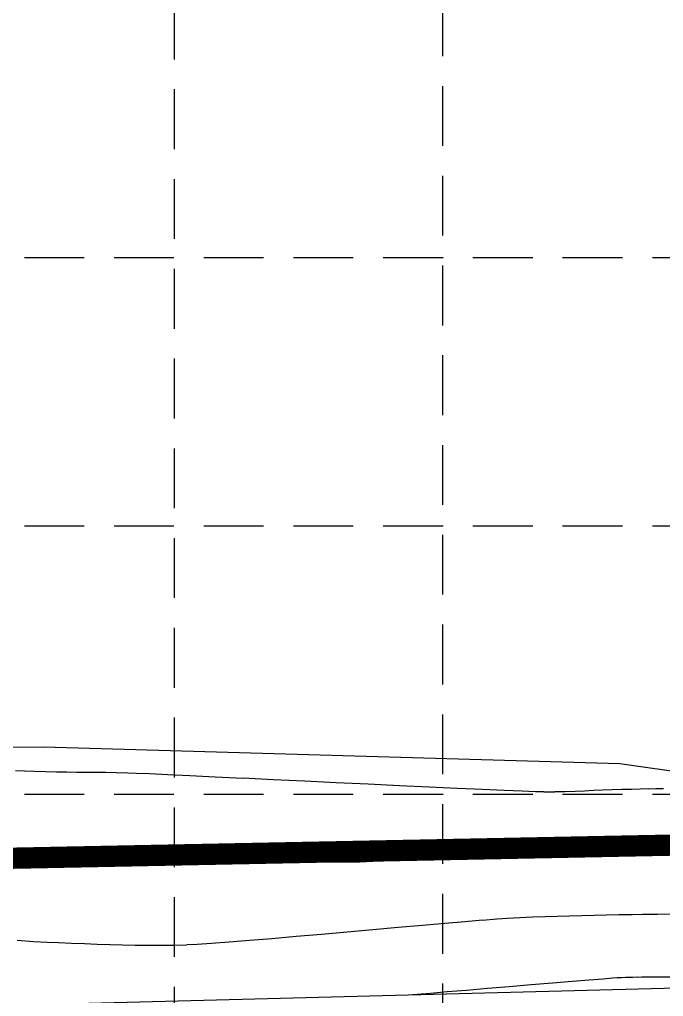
# Model space of a CAD drawing. Extents: x 5513 to 6525, y 3862 to 5479.
# Drawn here: x 6332.5 to 6393.1, y 4475 to 4566.8 of the extents above; entities that cross this region are included whole.
import ezdxf

# ---------------------------------------------------------------- set-up
doc = ezdxf.new("R2010")
doc.units = 0
doc.header["$LTSCALE"] = 50
doc.header["$MEASUREMENT"] = 0
doc.linetypes.add('DAREA', pattern=[0.45, 0.35, -0.1])
doc.linetypes.add('HIDDEN', pattern=[0.375, 0.25, -0.125])
for name, color, linetype in [('C-DRNA-E', 11, 'DAREA'), ('CONT-MJR', 6, 'Continuous'), ('CONT-MNR', 14, 'Continuous'), ('GRID', 254, 'HIDDEN'), ('SRF-FLT', 7, 'Continuous'), ('v-prop-line', 3, 'Continuous'), ('v-topo-bndy', 140, 'Continuous'), ('v-topo-break', 150, 'Continuous')]:
    doc.layers.add(name, color=color, linetype=linetype)

msp = doc.modelspace()

# ---------------------------------------------------------------- linework, layer by layer
at = {"layer": 'C-DRNA-E', "color": 7, "const_width": 2, "flags": 128}
msp.add_lwpolyline([(5728.767, 4476.01), (6423.838, 4489.799), (6414.528, 5124.611), (6036.519, 5117.287), (6006.42, 5046.806), (5930.424, 4919.404)], dxfattribs=at)
at = {"layer": 'CONT-MJR', "color": 42, "extrusion": (0.082707, -0.996574, 0), "elevation": -3933.007}
msp.add_lwpolyline([(6730.966, 705), (6728.964, 705)], dxfattribs=at)
at = {"layer": 'CONT-MJR', "color": 42, "extrusion": (0.082419, -0.996598, 0), "elevation": -3934.946}
msp.add_lwpolyline([(6731.68, 705), (6729.832, 705)], dxfattribs=at)
at = {"layer": 'CONT-MJR', "color": 42, "elevation": 705}
for points in [[(6386.071, 4476.512), (6384.462, 4476.379)], [(6389.473, 4476.756), (6389.117, 4476.742)], [(6389.811, 4476.765), (6389.473, 4476.756)], [(6390.167, 4476.771), (6389.811, 4476.765)], [(6392.111, 4476.787), (6391.028, 4476.781)], [(6393.76, 4476.794), (6392.111, 4476.787)], [(6369.89, 4475.167), (6369.049, 4475.097)], [(6371.135, 4475.27), (6369.89, 4475.167)], [(6372.703, 4475.401), (6371.135, 4475.27)], [(6374.516, 4475.553), (6372.703, 4475.401)]]:
    msp.add_lwpolyline(points, dxfattribs=at)
at = {"layer": 'CONT-MJR', "color": 42, "extrusion": (0.081179, -0.9967, 0), "elevation": -3943.321}
msp.add_lwpolyline([(6729.695, 705), (6728.393, 705)], dxfattribs=at)
at = {"layer": 'CONT-MJR', "color": 42, "extrusion": (0.079498, -0.996835, 0), "elevation": -3954.664}
msp.add_lwpolyline([(6723.944, 705), (6723.035, 705)], dxfattribs=at)
at = {"layer": 'CONT-MJR', "color": 42, "extrusion": (0.073582, -0.997289, 0), "elevation": -3994.489}
msp.add_lwpolyline([(6700.796, 705), (6700.361, 705)], dxfattribs=at)
at = {"layer": 'CONT-MJR', "color": 42, "extrusion": (0.050809, -0.998708, 0), "elevation": -4146.334}
msp.add_lwpolyline([(6608.324, 705), (6607.914, 705)], dxfattribs=at)
at = {"layer": 'CONT-MJR', "color": 42, "extrusion": (0.016478, -0.999864, 0), "elevation": -4370.868}
msp.add_lwpolyline([(6463.476, 705), (6463.066, 705)], dxfattribs=at)
at = {"layer": 'CONT-MJR', "color": 42, "extrusion": (0.006914, -0.999976, 0), "elevation": -4432.484}
msp.add_lwpolyline([(6421.829, 705), (6421.379, 705)], dxfattribs=at)
at = {"layer": 'CONT-MJR', "color": 42, "extrusion": (0.083111, -0.99654, 0), "elevation": -3930.278}
msp.add_lwpolyline([(6726.413, 705), (6724.428, 705)], dxfattribs=at)
at = {"layer": 'CONT-MJR', "color": 42, "extrusion": (0.083029, -0.996547, 0), "elevation": -3930.833}
msp.add_lwpolyline([(6728.158, 705), (6726.088, 705)], dxfattribs=at)
at = {"layer": 'CONT-MJR', "color": 42, "extrusion": (0.082899, -0.996558, 0), "elevation": -3931.708}
msp.add_lwpolyline([(6729.723, 705), (6727.647, 705)], dxfattribs=at)
at = {"layer": 'CONT-MNR', "color": 42, "extrusion": (-0.032939, -0.999457, 0), "elevation": -4702.331}
msp.add_lwpolyline([(6181.428, 702), (6180.566, 702)], dxfattribs=at)
at = {"layer": 'CONT-MNR', "color": 42}
for points, elevation in [([(6333.895, 4496.138), (6332.965, 4496.167)], 702), ([(6335.967, 4496.071), (6334.925, 4496.103)], 702), ([(6337.84, 4496.042), (6336.929, 4496.052)], 702), ([(6339.629, 4496.033), (6338.73, 4496.037)], 702), ([(6342.672, 4495.981), (6341.571, 4496.009)], 702), ([(6343.455, 4495.951), (6342.672, 4495.981)], 702), ([(6346.44, 4495.818), (6344.732, 4495.895)], 702), ([(6365.285, 4494.921), (6362.288, 4495.063)], 702), ([(6390.043, 4494.441), (6389.143, 4494.423)], 702), ([(6391.607, 4494.482), (6390.855, 4494.462)], 702), ([(6378.084, 4494.333), (6376.022, 4494.423)], 702), ([(6381.787, 4494.2), (6381.028, 4494.218)], 702), ([(6383.818, 4494.219), (6382.842, 4494.201)], 702), ([(6384.735, 4494.249), (6383.818, 4494.219)], 702), ([(6385.613, 4494.287), (6384.735, 4494.249)], 702), ([(6386.472, 4494.327), (6385.613, 4494.287)], 702), ([(6387.333, 4494.366), (6386.472, 4494.327)], 702), ([(6388.217, 4494.4), (6387.333, 4494.366)], 702), ([(6389.143, 4494.423), (6388.217, 4494.4)], 702), ([(6335.538, 4488.054), (6334.165, 4488.108)], 703), ([(6337.013, 4488.007), (6335.538, 4488.054)], 703), ([(6371.902, 4488.034), (6370.483, 4487.984)], 703), ([(6373.532, 4488.088), (6371.902, 4488.034)], 703), ([(6375.324, 4488.147), (6373.532, 4488.088)], 703), ([(6388.294, 4488.515), (6386.738, 4488.479)], 703), ([(6389.621, 4488.541), (6388.294, 4488.515)], 703), ([(6392.298, 4488.59), (6390.892, 4488.564)], 703), ([(6338.819, 4487.959), (6337.013, 4488.007)], 703), ([(6345.603, 4487.821), (6343.175, 4487.865)], 703), ([(6362.967, 4487.596), (6361.567, 4487.605)], 703), ([(6363.963, 4487.593), (6362.967, 4487.596)], 703), ([(6365.708, 4487.676), (6365.14, 4487.63)], 703), ([(6367.333, 4487.841), (6366.765, 4487.787)], 703), ([(6369.323, 4487.942), (6368.472, 4487.909)], 703), ([(6383.07, 4482.509), (6381.916, 4482.47)], 704), ([(6385.366, 4482.571), (6384.218, 4482.542)], 704), ([(6388.881, 4482.639), (6387.691, 4482.618)], 704), ([(6391.069, 4482.674), (6390.099, 4482.66)], 704), ([(6392.486, 4482.693), (6391.069, 4482.674)], 704), ([(6394.292, 4482.715), (6392.486, 4482.693)], 704), ([(6372.491, 4481.837), (6370.378, 4481.652)], 704), ([(6374.396, 4482), (6372.491, 4481.837)], 704), ([(6379.559, 4482.368), (6378.343, 4482.304)], 704), ([(6380.748, 4482.423), (6379.559, 4482.368)], 704), ([(6381.916, 4482.47), (6380.748, 4482.423)], 704), ([(6360.883, 4480.81), (6358.507, 4480.603)], 704), ([(6363.309, 4481.025), (6360.883, 4480.81)], 704), ([(6365.735, 4481.24), (6363.309, 4481.025)], 704), ([(6368.109, 4481.451), (6365.735, 4481.24)], 704), ([(6333.8, 4480.128), (6332.262, 4480.224)], 704), ([(6335.109, 4480.053), (6333.8, 4480.128)], 704), ([(6337.389, 4479.96), (6336.15, 4480.006)], 704)]:
    msp.add_lwpolyline(points, dxfattribs=dict(at, elevation=elevation))
at = {"layer": 'CONT-MNR', "color": 42, "extrusion": (-0.034063, -0.99942, 0), "elevation": -4709.279}
msp.add_lwpolyline([(6178.099, 702), (6177.068, 702)], dxfattribs=at)
at = {"layer": 'CONT-MNR', "color": 42, "extrusion": (-0.019503, -0.99981, 0), "elevation": -4618.789}
msp.add_lwpolyline([(6248.035, 702), (6247.073, 702)], dxfattribs=at)
at = {"layer": 'CONT-MNR', "color": 42, "extrusion": (-0.005578, -0.999984, 0), "elevation": -4531.323}
msp.add_lwpolyline([(6313.554, 702), (6312.664, 702)], dxfattribs=at)
at = {"layer": 'CONT-MNR', "color": 42, "extrusion": (-0.008614, -0.999963, 0), "elevation": -4550.475}
msp.add_lwpolyline([(6301.603, 702), (6300.666, 702)], dxfattribs=at)
at = {"layer": 'CONT-MNR', "color": 42, "extrusion": (-0.015886, -0.999874, 0), "elevation": -4596.186}
msp.add_lwpolyline([(6269.345, 702), (6268.34, 702)], dxfattribs=at)
at = {"layer": 'CONT-MNR', "color": 42, "extrusion": (-0.043455, -0.999055, 0), "elevation": -4767.361}
msp.add_lwpolyline([(6143.368, 702), (6142.09, 702)], dxfattribs=at)
at = {"layer": 'CONT-MNR', "color": 42, "extrusion": (-0.046689, -0.998909, 0), "elevation": -4787.223}
msp.add_lwpolyline([(6131.695, 702), (6129.615, 702)], dxfattribs=at)
at = {"layer": 'CONT-MNR', "color": 42, "extrusion": (-0.047296, -0.998881, 0), "elevation": -4790.949}
msp.add_lwpolyline([(6131.172, 702), (6128.784, 702)], dxfattribs=at)
at = {"layer": 'CONT-MNR', "color": 42, "extrusion": (-0.047634, -0.998865, 0), "elevation": -4793.023}
msp.add_lwpolyline([(6132.186, 702), (6129.551, 702)], dxfattribs=at)
at = {"layer": 'CONT-MNR', "color": 42, "extrusion": (-0.047795, -0.998857, 0), "elevation": -4794.014}
msp.add_lwpolyline([(6134.23, 702), (6131.411, 702)], dxfattribs=at)
at = {"layer": 'CONT-MNR', "color": 42, "extrusion": (-0.047824, -0.998856, 0), "elevation": -4794.188}
msp.add_lwpolyline([(6137.035, 702), (6134.094, 702)], dxfattribs=at)
at = {"layer": 'CONT-MNR', "color": 42, "extrusion": (-0.047737, -0.99886, 0), "elevation": -4793.657}
msp.add_lwpolyline([(6140.452, 702), (6137.45, 702)], dxfattribs=at)
at = {"layer": 'CONT-MNR', "color": 42, "extrusion": (-0.047211, -0.998885, 0), "elevation": -4790.421}
msp.add_lwpolyline([(6148.914, 702), (6145.977, 702)], dxfattribs=at)
at = {"layer": 'CONT-MNR', "color": 42, "extrusion": (-0.046729, -0.998908, 0), "elevation": -4787.45}
msp.add_lwpolyline([(6154.039, 702), (6151.227, 702)], dxfattribs=at)
at = {"layer": 'CONT-MNR', "color": 42, "extrusion": (-0.046033, -0.99894, 0), "elevation": -4783.164}
msp.add_lwpolyline([(6159.995, 702), (6157.371, 702)], dxfattribs=at)
at = {"layer": 'CONT-MNR', "color": 42, "extrusion": (-0.04502, -0.998986, 0), "elevation": -4776.914}
msp.add_lwpolyline([(6167.218, 702), (6164.843, 702)], dxfattribs=at)
at = {"layer": 'CONT-MNR', "color": 42, "extrusion": (0.025771, -0.999668, 0), "elevation": -4328.273}
msp.add_lwpolyline([(6504.557, 702), (6503.746, 702)], dxfattribs=at)
at = {"layer": 'CONT-MNR', "color": 42, "extrusion": (0.021384, -0.999771, 0), "elevation": -4356.774}
msp.add_lwpolyline([(6486.981, 702), (6486.258, 702)], dxfattribs=at)
at = {"layer": 'CONT-MNR', "color": 42, "extrusion": (0.01063, -0.999944, 0), "elevation": -4426.296}
msp.add_lwpolyline([(6440.466, 702), (6439.744, 702)], dxfattribs=at)
at = {"layer": 'CONT-MNR', "color": 42, "extrusion": (-0.040963, -0.999161, 0), "elevation": -4751.825}
msp.add_lwpolyline([(6190.321, 702), (6188.63, 702)], dxfattribs=at)
at = {"layer": 'CONT-MNR', "color": 42, "extrusion": (-0.036211, -0.999344, 0), "elevation": -4722.335}
msp.add_lwpolyline([(6214.103, 702), (6212.847, 702)], dxfattribs=at)
at = {"layer": 'CONT-MNR', "color": 42, "extrusion": (0.001275, -0.999999, 0), "elevation": -4486.057}
msp.add_lwpolyline([(6388.568, 702), (6387.513, 702)], dxfattribs=at)
at = {"layer": 'CONT-MNR', "color": 42, "extrusion": (-0.042407, -0.9991, 0), "elevation": -4752.682}
msp.add_lwpolyline([(6138.141, 703), (6136.47, 703)], dxfattribs=at)
at = {"layer": 'CONT-MNR', "color": 42, "extrusion": (0.031703, -0.999497, 0), "elevation": -4283.777}
msp.add_lwpolyline([(6516.311, 703), (6514.405, 703)], dxfattribs=at)
at = {"layer": 'CONT-MNR', "color": 42, "extrusion": (0.030802, -0.999525, 0), "elevation": -4289.644}
msp.add_lwpolyline([(6514.42, 703), (6512.45, 703)], dxfattribs=at)
at = {"layer": 'CONT-MNR', "color": 42, "extrusion": (0.02983, -0.999555, 0), "elevation": -4295.981}
msp.add_lwpolyline([(6512.228, 703), (6510.243, 703)], dxfattribs=at)
at = {"layer": 'CONT-MNR', "color": 42, "extrusion": (0.028713, -0.999588, 0), "elevation": -4303.251}
msp.add_lwpolyline([(6509.378, 703), (6507.426, 703)], dxfattribs=at)
at = {"layer": 'CONT-MNR', "color": 42, "extrusion": (0.027358, -0.999626, 0), "elevation": -4312.075}
msp.add_lwpolyline([(6505.404, 703), (6503.536, 703)], dxfattribs=at)
at = {"layer": 'CONT-MNR', "color": 42, "extrusion": (0.025614, -0.999672, 0), "elevation": -4323.416}
msp.add_lwpolyline([(6499.61, 703), (6497.873, 703)], dxfattribs=at)
at = {"layer": 'CONT-MNR', "color": 42, "extrusion": (0.017897, -0.99984, 0), "elevation": -4373.465}
msp.add_lwpolyline([(6470.202, 703), (6468.931, 703)], dxfattribs=at)
at = {"layer": 'CONT-MNR', "color": 42, "extrusion": (0.018663, -0.999826, 0), "elevation": -4368.507}
msp.add_lwpolyline([(6476.474, 703), (6474.956, 703)], dxfattribs=at)
at = {"layer": 'CONT-MNR', "color": 42, "extrusion": (-0.022818, -0.99974, 0), "elevation": -4631.431}
msp.add_lwpolyline([(6236.836, 703), (6234.761, 703)], dxfattribs=at)
at = {"layer": 'CONT-MNR', "color": 42, "extrusion": (-0.020289, -0.999794, 0), "elevation": -4615.638}
msp.add_lwpolyline([(6250.815, 703), (6248.533, 703)], dxfattribs=at)
at = {"layer": 'CONT-MNR', "color": 42, "extrusion": (-0.016868, -0.999858, 0), "elevation": -4594.22}
msp.add_lwpolyline([(6271.513, 703), (6268.999, 703)], dxfattribs=at)
at = {"layer": 'CONT-MNR', "color": 42, "extrusion": (-0.01558, -0.999879, 0), "elevation": -4586.136}
msp.add_lwpolyline([(6279.965, 703), (6277.427, 703)], dxfattribs=at)
at = {"layer": 'CONT-MNR', "color": 42, "extrusion": (-0.014423, -0.999896, 0), "elevation": -4578.865}
msp.add_lwpolyline([(6287.77, 703), (6285.268, 703)], dxfattribs=at)
at = {"layer": 'CONT-MNR', "color": 42, "extrusion": (-0.013314, -0.999911, 0), "elevation": -4571.892}
msp.add_lwpolyline([(6295.244, 703), (6292.841, 703)], dxfattribs=at)
at = {"layer": 'CONT-MNR', "color": 42, "extrusion": (-0.01217, -0.999926, 0), "elevation": -4564.688}
msp.add_lwpolyline([(6302.714, 703), (6300.47, 703)], dxfattribs=at)
at = {"layer": 'CONT-MNR', "color": 42, "extrusion": (-0.010879, -0.999941, 0), "elevation": -4556.546}
msp.add_lwpolyline([(6310.627, 703), (6308.603, 703)], dxfattribs=at)
at = {"layer": 'CONT-MNR', "color": 42, "extrusion": (-0.009249, -0.999957, 0), "elevation": -4546.251}
msp.add_lwpolyline([(6319.789, 703), (6318.047, 703)], dxfattribs=at)
at = {"layer": 'CONT-MNR', "color": 42, "extrusion": (0.009855, -0.999951, 0), "elevation": -4424.66}
msp.add_lwpolyline([(6408.41, 703), (6407.879, 703)], dxfattribs=at)
at = {"layer": 'CONT-MNR', "color": 42, "extrusion": (0.049552, -0.998772, 0), "elevation": -4166.715}
msp.add_lwpolyline([(6579.69, 703), (6579.044, 703)], dxfattribs=at)
at = {"layer": 'CONT-MNR', "color": 42, "extrusion": (0.101699, -0.994815, 0), "elevation": -3817.02}
msp.add_lwpolyline([(6789.628, 703), (6789.097, 703)], dxfattribs=at)
at = {"layer": 'CONT-MNR', "color": 42, "extrusion": (0.106682, -0.994293, 0), "elevation": -3782.954}
msp.add_lwpolyline([(6809.199, 703), (6808.667, 703)], dxfattribs=at)
at = {"layer": 'CONT-MNR', "color": 42, "extrusion": (0.070186, -0.997534, 0), "elevation": -4029.874}
msp.add_lwpolyline([(6667.262, 703), (6666.615, 703)], dxfattribs=at)
at = {"layer": 'CONT-MNR', "color": 42, "extrusion": (0.045967, -0.998943, 0), "elevation": -4190.424}
msp.add_lwpolyline([(6568.037, 703), (6567.543, 703)], dxfattribs=at)
at = {"layer": 'CONT-MNR', "color": 42, "extrusion": (0.036342, -0.999339, 0), "elevation": -4253.5}
msp.add_lwpolyline([(6529.379, 703), (6528.218, 703)], dxfattribs=at)
at = {"layer": 'CONT-MNR', "color": 42, "extrusion": (0.029013, -0.999579, 0), "elevation": -4295.429}
msp.add_lwpolyline([(6511.583, 704), (6510.435, 704)], dxfattribs=at)
at = {"layer": 'CONT-MNR', "color": 42, "extrusion": (0.021469, -0.99977, 0), "elevation": -4344.448}
msp.add_lwpolyline([(6481.287, 704), (6480.132, 704)], dxfattribs=at)
at = {"layer": 'CONT-MNR', "color": 42, "extrusion": (0.019073, -0.999818, 0), "elevation": -4359.967}
msp.add_lwpolyline([(6472.028, 704), (6470.858, 704)], dxfattribs=at)
at = {"layer": 'CONT-MNR', "color": 42, "extrusion": (0.017082, -0.999854, 0), "elevation": -4372.85}
msp.add_lwpolyline([(6465.739, 704), (6464.521, 704)], dxfattribs=at)
at = {"layer": 'CONT-MNR', "color": 42, "extrusion": (0.088102, -0.996111, 0), "elevation": -3902.98}
msp.add_lwpolyline([(6740.45, 704), (6738.172, 704)], dxfattribs=at)
at = {"layer": 'CONT-MNR', "color": 42, "extrusion": (0.082418, -0.996598, 0), "elevation": -3941.389}
msp.add_lwpolyline([(6723.756, 704), (6722.105, 704)], dxfattribs=at)
at = {"layer": 'CONT-MNR', "color": 42, "extrusion": (0.077148, -0.99702, 0), "elevation": -3976.877}
msp.add_lwpolyline([(6704.164, 704), (6702.827, 704)], dxfattribs=at)
at = {"layer": 'CONT-MNR', "color": 42, "extrusion": (0.066503, -0.997786, 0), "elevation": -4048.201}
msp.add_lwpolyline([(6662.31, 704), (6661.338, 704)], dxfattribs=at)
at = {"layer": 'CONT-MNR', "color": 42, "extrusion": (-0.045672, -0.998956, 0), "elevation": -4764.716}
msp.add_lwpolyline([(6124.927, 704), (6123.885, 704)], dxfattribs=at)
at = {"layer": 'CONT-MNR', "color": 42, "extrusion": (-0.037383, -0.999301, 0), "elevation": -4713.738}
msp.add_lwpolyline([(6166.705, 704), (6165.486, 704)], dxfattribs=at)
at = {"layer": 'CONT-MNR', "color": 42, "extrusion": (-0.035653, -0.999364, 0), "elevation": -4703.059}
msp.add_lwpolyline([(6176.057, 704), (6174.853, 704)], dxfattribs=at)
at = {"layer": 'CONT-MNR', "color": 42, "extrusion": (-0.032037, -0.999487, 0), "elevation": -4680.681}
msp.add_lwpolyline([(6194.229, 704), (6193.035, 704)], dxfattribs=at)
at = {"layer": 'CONT-MNR', "color": 42, "extrusion": (-0.026529, -0.999648, 0), "elevation": -4646.479}
msp.add_lwpolyline([(6221.115, 704), (6219.926, 704)], dxfattribs=at)
at = {"layer": 'CONT-MNR', "color": 42, "extrusion": (-0.019173, -0.999816, 0), "elevation": -4600.577}
msp.add_lwpolyline([(6256.324, 704), (6255.136, 704)], dxfattribs=at)
at = {"layer": 'CONT-MNR', "color": 42, "extrusion": (-0.010058, -0.999949, 0), "elevation": -4543.355}
msp.add_lwpolyline([(6299.195, 704), (6298.002, 704)], dxfattribs=at)
at = {"layer": 'CONT-MNR', "color": 42, "extrusion": (0.00068002, -1, 0), "elevation": -4475.451}
msp.add_lwpolyline([(6348.822, 704), (6347.619, 704)], dxfattribs=at)
at = {"layer": 'CONT-MNR', "color": 42, "extrusion": (0.012868, -0.999917, 0), "elevation": -4397.74}
msp.add_lwpolyline([(6404.115, 704), (6402.897, 704)], dxfattribs=at)
at = {"layer": 'CONT-MNR', "color": 42, "extrusion": (0.026299, -0.999654, 0), "elevation": -4311.311}
msp.add_lwpolyline([(6463.854, 704), (6462.616, 704)], dxfattribs=at)
at = {"layer": 'CONT-MNR', "color": 42, "extrusion": (0.049261, -0.998786, 0), "elevation": -4161.658}
msp.add_lwpolyline([(6562.185, 704), (6561.205, 704)], dxfattribs=at)
at = {"layer": 'CONT-MNR', "color": 42, "extrusion": (0.066202, -0.997806, 0), "elevation": -4049.709}
msp.add_lwpolyline([(6633.202, 704), (6631.858, 704)], dxfattribs=at)
at = {"layer": 'CONT-MNR', "color": 42, "extrusion": (0.074884, -0.997192, 0), "elevation": -3991.817}
msp.add_lwpolyline([(6669.858, 704), (6668.202, 704)], dxfattribs=at)
at = {"layer": 'CONT-MNR', "color": 42, "extrusion": (0.080055, -0.99679, 0), "elevation": -3957.17}
msp.add_lwpolyline([(6692.389, 704), (6690.472, 704)], dxfattribs=at)
at = {"layer": 'CONT-MNR', "color": 42, "extrusion": (0.083386, -0.996517, 0), "elevation": -3934.782}
msp.add_lwpolyline([(6707.702, 704), (6705.577, 704)], dxfattribs=at)
at = {"layer": 'CONT-MNR', "color": 42, "extrusion": (0.08561, -0.996329, 0), "elevation": -3919.804}
msp.add_lwpolyline([(6718.746, 704), (6716.465, 704)], dxfattribs=at)
at = {"layer": 'GRID', "color": 253, "linetype": 'HIDDEN', "ltscale": 0.45}
for p, q in [((6347.088, 3989.316), (6347.032, 5452.998)), ((6372.332, 3989.625), (6372.254, 5452.998)), ((5539.823, 4544.447), (6498.252, 4544.447)), ((5539.823, 4519.225), (6498.252, 4519.225)), ((5539.823, 4494.003), (6498.252, 4494.003))]:
    msp.add_line(p, q, dxfattribs=at)
at = {"layer": 'SRF-FLT', "color": 7}
msp.add_polyline3d([(6443.168, 4489.131, 702.124), (6388.947, 4496.836, 701.59), (6334.749, 4498.417, 701.712), (6277.929, 4498.207, 702.632), (6225.468, 4502.159, 703.438)], dxfattribs=at)
at = {"layer": 'v-prop-line', "color": 7}
msp.add_line((6423.838, 4489.799), (5564.715, 4472.755), dxfattribs=at)
at = {"layer": 'v-topo-bndy', "color": 7}
msp.add_polyline3d([(6428.589, 4761.152, 699.958), (6424.865, 4749.147, 699.989), (6424.481, 4733.383, 700.215), (6425.859, 4658.092, 700.938), (6427.017, 4580.989, 701.247), (6428.189, 4498.435, 701.322), (6453.772, 4498.807, 701.185), (6470.212, 4491.848, 702.418), (6443.485, 4476.997, 704.999), (6390.667, 4475.666, 705.189), (6336.589, 4474.242, 704.716)], dxfattribs=at)
at = {"layer": 'v-topo-break', "color": 7}
for points in [[(6443.168, 4489.131, 702.124), (6388.947, 4496.836, 701.59), (6334.749, 4498.417, 701.712), (6277.929, 4498.207, 702.632), (6225.468, 4502.159, 703.438)], [(6443.485, 4476.997, 704.999), (6390.667, 4475.666, 705.189), (6336.589, 4474.242, 704.716), (6279.148, 4474.105, 704.564), (6227.638, 4472.982, 704.807)]]:
    msp.add_polyline3d(points, dxfattribs=at)

doc.saveas('drawing.dxf')
